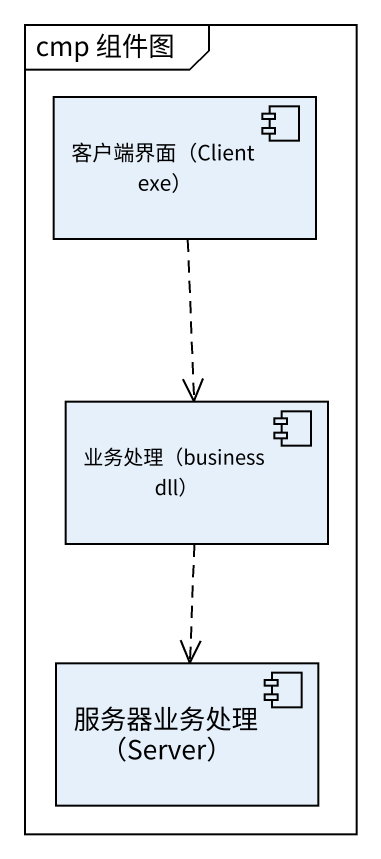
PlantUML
@startuml
mainframe cmp 组件图
component "客户端界面（Client exe）" as 客户端界面_Client_exe
component "业务处理（business dll）" as 业务处理_business_dll
component "服务器业务处理（Server）" as 服务器业务处理_Server
客户端界面_Client_exe ..> 业务处理_business_dll
业务处理_business_dll ..> 服务器业务处理_Server
@enduml
